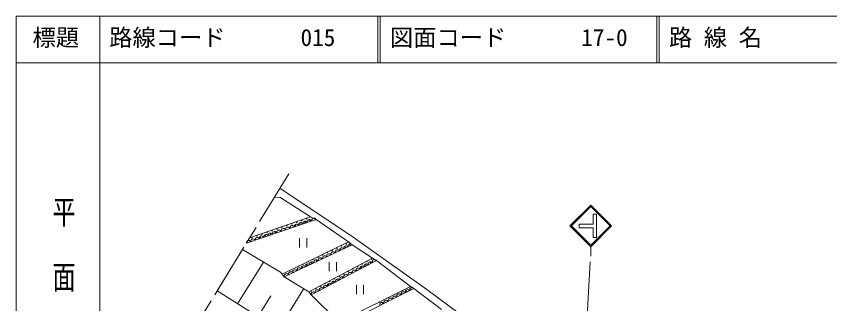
# Model space of a CAD drawing. Units: millimetres, scale not verified. Extents: x -66348 to 573652, y -123902 to 236098.
# Drawn here: x -66348 to 108611, y 174310 to 236098 of the extents above; entities that cross this region are included whole.
import ezdxf
from ezdxf.enums import TextEntityAlignment as Align

# ---------------------------------------------------------------- set-up
doc = ezdxf.new("R2010")
doc.units = ezdxf.units.MM
doc.header["$LTSCALE"] = 1000
doc.linetypes.add('CHAIN', pattern=[18.5, 12, -1.5, 3.5, -1.5])
for name, color, linetype, lineweight in [('M-BGD', 7, 'Continuous', 13), ('M-BMK-LINE', 2, 'Continuous', 13), ('M-STR-STRC', 7, 'Continuous', 13), ('M-TTL', 2, 'Continuous', 13), ('M-TTL-BAND', 7, 'Continuous', 13), ('M-TTL-LINE', 7, 'Continuous', 13), ('M-TTL-TXT', 7, 'Continuous', 13)]:
    doc.layers.add(name, color=color, linetype=linetype, lineweight=lineweight)
doc.styles.add('@ＭＳ ゴシック', font='')
doc.styles.add('ＭＳ ゴシック', font='')
doc.styles.get('@ＭＳ ゴシック').set_extended_font_data('@MS Gothic')
doc.styles.get('ＭＳ ゴシック').set_extended_font_data('MS Gothic')

# ---------------------------------------------------------------- blocks, each defined once
blk = doc.blocks.new('BUHIN3')
at = {"color": 7, "linetype": 'Continuous', "lineweight": 13}
blk.add_lwpolyline([(0, -500), (115, -462.5), (212.5, -402.5), (322.5, -305), (382.5, -195), (420, -77.5), (420, 77.5), (382.5, 195), (322.5, 305), (212.5, 402.5), (115, 460), (0, 500)], dxfattribs=at)
blk = doc.blocks.new('BUHIN7')
at = {"color": 7, "linetype": 'Continuous', "lineweight": 13}
for p, q in [((-770, 1000), (-770, -1000)), ((765, -1000), (765, 1000))]:
    blk.add_line(p, q, dxfattribs=at)

msp = doc.modelspace()

# ---------------------------------------------------------------- linework, layer by layer
at = {"layer": 'M-BGD'}
for p, q in [((-9626, 199133), (6136, 188602)), ((-10833, 197163), (-9682, 197184)), ((-9682, 197184), (-3090, 192982)), ((-16174, 188443), (-3090, 192982)), ((-3090, 192982), (-1880, 192441)), ((-1880, 192441), (-16855, 187332)), ((-1880, 192441), (5104, 187601)), ((-16855, 187332), (-16174, 188443)), ((-9175, 180654), (5104, 187601)), ((5104, 187601), (5923, 186960)), ((6136, 188602), (21990, 177355)), ((-17675, 185994), (-9544, 181075)), ((5923, 186960), (-8712, 180124)), ((5923, 186960), (10300, 184136)), ((-3426, 176867), (10300, 184136)), ((10300, 184136), (11138, 183615)), ((-18734, 174311), (-13143, 183253)), ((11138, 183615), (-2925, 176189)), ((11138, 183615), (18415, 178039)), ((-9544, 181075), (-8712, 180124)), ((-8712, 180124), (-9175, 180654)), ((-8712, 180124), (-3426, 176867)), ((-5864, 166265), (-23143, 177067)), ((-9948, 168818), (-4471, 177580)), ((-3426, 176867), (-2925, 176189)), ((-2925, 176189), (-3426, 176867)), ((2977, 170368), (18415, 178039)), ((19165, 177580), (3575, 169811)), ((18415, 178039), (19165, 177580)), ((19165, 177580), (25121, 173040)), ((21990, 177355), (34970, 167739)), ((-14341, 171565), (-11574, 175990)), ((-2925, 176189), (3575, 169811))]:
    msp.add_line(p, q, dxfattribs=at)
for centre in [(-3863, 192537), (-9217, 190711), (-8146, 191076), (-7428, 190723), (-7075, 191441), (-6357, 191089), (-6005, 191807), (-5287, 191454), (-4934, 192172), (-4216, 191819), (-3145, 192185), (-13500, 189250), (-12429, 189615), (-11711, 189262), (-11358, 189980), (-10640, 189628), (-10288, 190346), (-9570, 189993), (-8499, 190358), (-15994, 187801), (-15642, 188519), (-14924, 188166), (-14571, 188884), (-13853, 188532), (-12782, 188897), (4667, 187181), (1592, 185744), (2344, 185471), (2617, 186223), (3369, 185950), (3642, 186702), (4394, 186429), (5419, 186907), (-2508, 183829), (-1483, 184308), (-731, 184035), (-458, 184787), (294, 184513), (567, 185265), (1319, 184992), (10094, 183890), (-4832, 182119), (-3806, 182598), (-2781, 183077), (-1756, 183556), (7092, 182305), (7857, 182069), (8093, 182834), (8857, 182598), (9093, 183362), (9858, 183126), (10858, 183654), (-7907, 180683), (-6882, 181162), (-5857, 181641), (3090, 180192), (4091, 180721), (4855, 180484), (5091, 181249), (5856, 181013), (6092, 181777), (6856, 181541), (89, 178607), (1089, 179136), (1854, 178900), (2090, 179664), (2854, 179428), (3855, 179956), (-2912, 177023), (-2148, 176787), (-1912, 177551), (-1148, 177315), (-911, 178079), (-147, 177843), (853, 178371), (17529, 176950), (18542, 177455), (13479, 174932), (14492, 175436), (15504, 175941), (16517, 176446), (12466, 174427)]:
    msp.add_circle(centre, 50, dxfattribs=at)
for centre, start, end in [((-2792, 192903), 234.48689, 257.36183), ((-2074, 192550), 179.34328, 312.50544), ((-5583, 182393), 197.0637, 34.82511), ((-4558, 182871), 175.09936, 56.78945), ((-3533, 183350), 145.36254, 86.52627), ((-8659, 180956), 272.96473, 318.92408), ((-7634, 181435), 240.15963, 351.72919), ((-6609, 181914), 217.71319, 14.17562), ((15758, 176700), 186.69801, 46.14226), ((16771, 177204), 188.40298, 44.43728), ((17783, 177709), 190.09161, 42.74866), ((12720, 175186), 181.46363, 51.37664), ((13733, 175690), 183.23066, 49.60961), ((14746, 176195), 184.97464, 47.86562), ((11708, 174681), 179.67085, 53.16942)]:
    msp.add_arc(centre, 50, start, end, dxfattribs=at)
at = {"layer": 'M-BMK-LINE', "linetype": 'CHAIN'}
msp.add_line((-7734, 202221), (-46672, 138658), dxfattribs=at)
at = {"layer": 'M-BMK-LINE'}
msp.add_line((-23143, 177067), (-17675, 185994), dxfattribs=at)
at = {"layer": 'M-STR-STRC'}
for p, q in [((52705, 191030), (57205, 195530)), ((53059, 191030), (57205, 195176)), ((61706, 191030), (57205, 195530)), ((61352, 191030), (57205, 195176)), ((58455, 193529), (57705, 193529)), ((57705, 191404), (57705, 193529)), ((58455, 188529), (58455, 193529)), ((52705, 191030), (57205, 186529)), ((53059, 191030), (57205, 186883)), ((54705, 190654), (54705, 191404)), ((57705, 191404), (54705, 191404)), ((57205, 186883), (61352, 191030)), ((57206, 186530), (61706, 191030)), ((57705, 190654), (54705, 190654)), ((57705, 188529), (57705, 190654)), ((58455, 188529), (57705, 188529)), ((57205, 186529), (57205, 184529)), ((57050, 183289), (54890, 140395))]:
    msp.add_line(p, q, dxfattribs=at)
at = {"layer": 'M-TTL'}
for p, q in [((-66348, 236098), (-66348, -123902)), ((573652, 236098), (-66348, 236098))]:
    msp.add_line(p, q, dxfattribs=at)
at = {"layer": 'M-TTL-BAND'}
msp.add_line((-48348, 226098), (-48348, -123902), dxfattribs=at)
at = {"layer": 'M-TTL-LINE'}
for p, q in [((-48348, 236098), (-48348, 226098)), ((11402, 236098), (11402, 226098)), ((11902, 236098), (11902, 226098)), ((71402, 236098), (71402, 226098)), ((71902, 236098), (71902, 226098)), ((-66348, 226098), (573652, 226098))]:
    msp.add_line(p, q, dxfattribs=at)

# ---------------------------------------------------------------- block references
at = {"layer": 'M-BGD'}
for p, xscale, yscale, rotation in [((-3284, 191962), 0.9889079, 0.9889079, 108.83729), ((-2348, 192282), 0.9889079, 0.9889079, 108.83729), ((-7963, 190366), 0.9889079, 0.9889079, 108.83729), ((-7027, 190685), 0.9889079, 0.9889079, 108.83729), ((-6091, 191004), 0.9889079, 0.9889079, 108.83729), ((-5156, 191324), 0.9889079, 0.9889079, 108.83729), ((-4220, 191643), 0.9889079, 0.9889079, 108.83729), ((-13579, 188450), 0.9889079, 0.9889079, 108.83729), ((-12643, 188769), 0.9889079, 0.9889079, 108.83729), ((-11707, 189089), 0.9889079, 0.9889079, 108.83729), ((-10771, 189408), 0.9889079, 0.9889079, 108.83729), ((-9835, 189727), 0.9889079, 0.9889079, 108.83729), ((-8899, 190046), 0.9889079, 0.9889079, 108.83729), ((-16387, 187492), 0.9889079, 0.9889079, 108.83729), ((-15451, 187811), 0.9889079, 0.9889079, 108.83729), ((-14515, 188131), 0.9889079, 0.9889079, 108.83729), ((5466, 186746), 1.009535, 1.009535, 115.037), ((1807, 185037), 1.009535, 1.009535, 115.037), ((2722, 185465), 1.009535, 1.009535, 115.037), ((3637, 185892), 1.009535, 1.009535, 115.037), ((4551, 186319), 1.009535, 1.009535, 115.037), ((-1851, 183329), 1.009535, 1.009535, 115.037), ((-937, 183756), 1.009535, 1.009535, 115.037), ((-22, 184183), 1.009535, 1.009535, 115.037), ((893, 184610), 1.009535, 1.009535, 115.037), ((10699, 183383), 0.9939498, 0.9939498, 117.83527), ((-5510, 181620), 1.009535, 1.009535, 115.037), ((-4595, 182047), 1.009535, 1.009535, 115.037), ((-3681, 182474), 1.009535, 1.009535, 115.037), ((-2766, 182901), 1.009535, 1.009535, 115.037), ((7183, 181526), 0.9939498, 0.9939498, 117.83527), ((8062, 181990), 0.9939498, 0.9939498, 117.83527), ((8941, 182455), 0.9939498, 0.9939498, 117.83527), ((9820, 182919), 0.9939498, 0.9939498, 117.83527), ((-8254, 180338), 1.009535, 1.009535, 115.037), ((-7340, 180765), 1.009535, 1.009535, 115.037), ((-6425, 181192), 1.009535, 1.009535, 115.037), ((3667, 179670), 0.9939498, 0.9939498, 117.83527), ((4546, 180134), 0.9939498, 0.9939498, 117.83527), ((5425, 180598), 0.9939498, 0.9939498, 117.83527), ((6304, 181062), 0.9939498, 0.9939498, 117.83527), ((1031, 178278), 0.9939498, 0.9939498, 117.83527), ((1910, 178742), 0.9939498, 0.9939498, 117.83527), ((2789, 179206), 0.9939498, 0.9939498, 117.83527), ((-2485, 176421), 0.9939498, 0.9939498, 117.83527), ((-1606, 176885), 0.9939498, 0.9939498, 117.83527), ((-727, 177349), 0.9939498, 0.9939498, 117.83527), ((152, 177814), 0.9939498, 0.9939498, 117.83527), ((16872, 176438), 1.02462, 1.02462, 116.49143), ((17789, 176895), 1.02462, 1.02462, 116.49143), ((18706, 177352), 1.02462, 1.02462, 116.49143), ((13204, 174610), 1.02462, 1.02462, 116.49143), ((14121, 175067), 1.02462, 1.02462, 116.49143), ((15038, 175524), 1.02462, 1.02462, 116.49143), ((15955, 175981), 1.02462, 1.02462, 116.49143), ((12287, 174153), 1.02462, 1.02462, 116.49143)]:
    msp.add_blockref('BUHIN3', p, dxfattribs=dict(at, xscale=xscale, yscale=yscale, rotation=rotation))
for p in [(-4628, 187410), (1737, 182275), (7595, 177357)]:
    msp.add_blockref('BUHIN7', p, dxfattribs=at)

# ---------------------------------------------------------------- texts
at = {"layer": 'M-TTL-BAND', "style": '@ＭＳ ゴシック', "width": 1.4}
msp.add_text('平  面  図', height=3666, rotation=270, dxfattribs=at).set_placement((-59071, 197572), align=Align.BOTTOM_LEFT)
at = {"layer": 'M-TTL-TXT', "style": 'ＭＳ ゴシック'}
for s, p in [('標題', (-62848, 228598)), ('路線コード', (-46348, 228598)), ('015', (-5206, 228598)), ('図面コード', (14032, 228598)), ('17-0', (55173, 228598)), ('路 線 名', (74032, 228598))]:
    msp.add_text(s, height=3666, dxfattribs=at).set_placement(p, align=Align.BOTTOM_LEFT)

doc.saveas('drawing.dxf')
